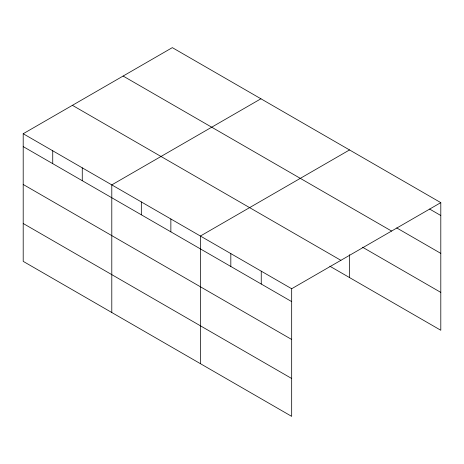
<?xml version="1.0" encoding="UTF-8"?>
<svg xmlns="http://www.w3.org/2000/svg" width="464" height="464" viewBox="0 0 464 464"><rect width="100%" height="100%" fill="white"/><g stroke="black" fill="none" stroke-linecap="round" stroke-linejoin="round"><path stroke-width="0.7" d="M291.676 339.474L291.676 288.736L23.2 133.736L23.2 261.36L291.676 416.365L291.676 339.474L23.2 184.469M329.829 266.197L440.8 330.264L440.8 202.64L172.324 47.635L23.2 133.736M260.919 98.786L111.795 184.887L111.795 312.51M349.52 149.942L200.396 236.037L200.396 363.66M291.676 288.736L440.8 202.64M429.623 209.055L440.8 215.505M396.714 227.923L440.8 253.379M123.111 76.05L391.587 231.055M362.558 247.225L440.8 292.395M72.413 105.322L340.889 260.327M23.2 146.601L291.676 301.6M23.2 223.491L291.676 378.491M349.52 254.701L349.52 277.565M261.249 271.167L261.249 284.038M230.823 253.605L230.823 266.469M170.862 218.985L170.862 231.849M141.329 201.933L141.329 214.803M82.267 167.835L82.267 180.699M52.734 150.783L52.734 163.653"/></g></svg>
